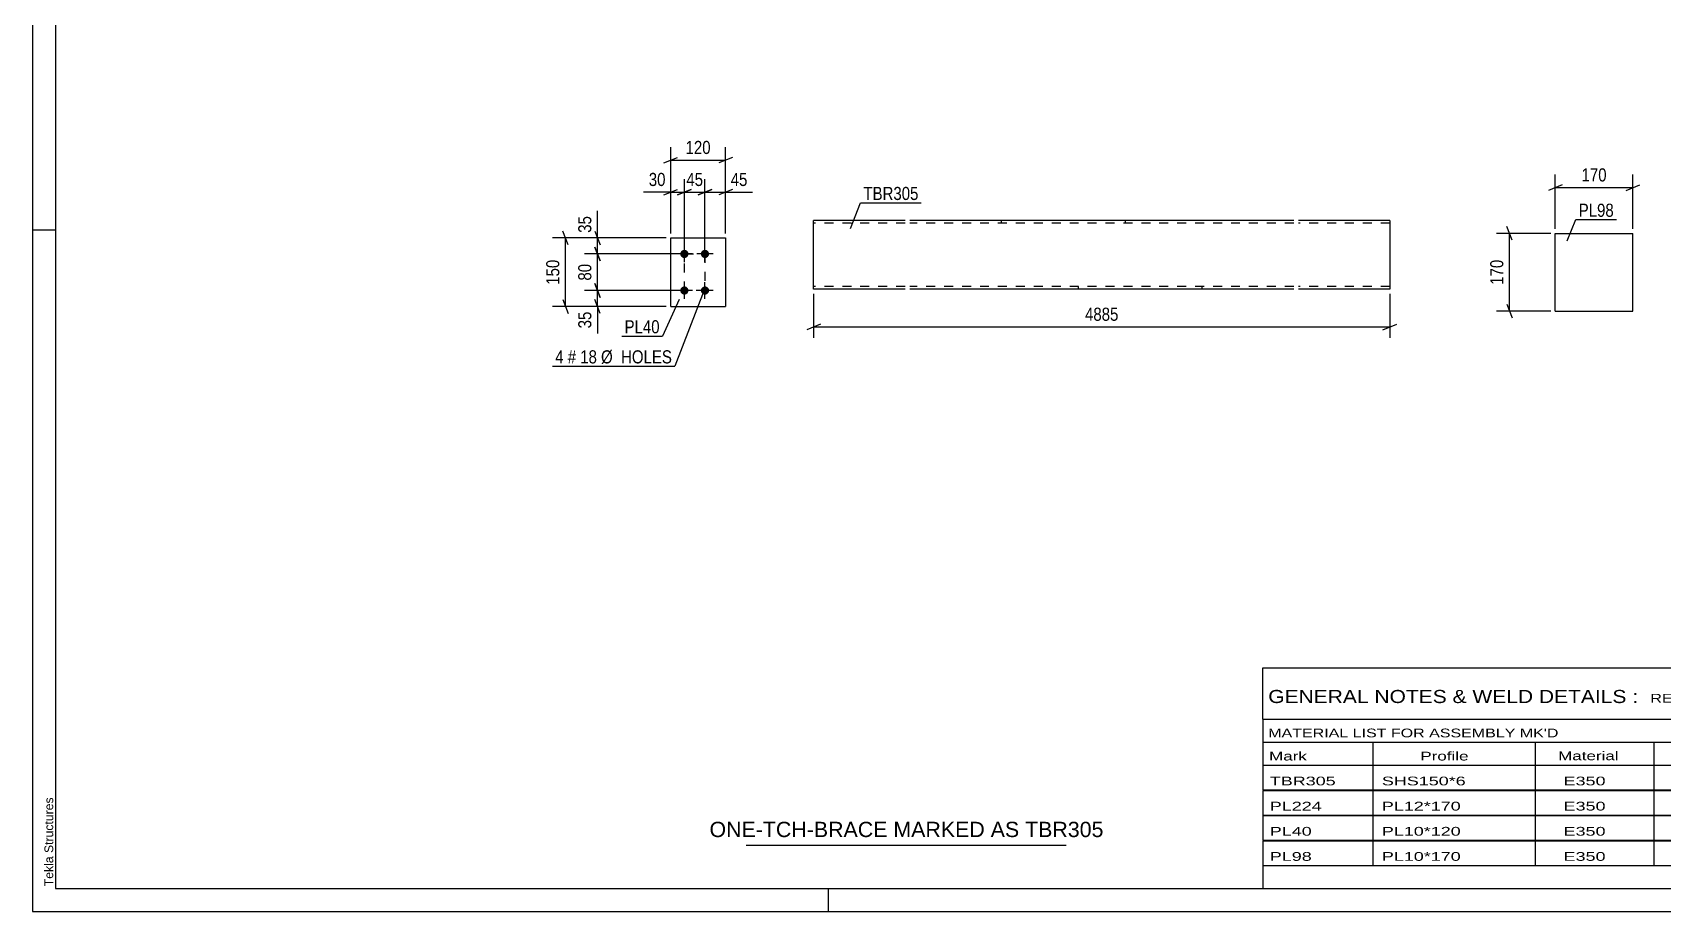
# Model space of a CAD drawing. Header units: millimetres. Extents: x 0 to 594, y 0 to 420.
# Drawn here: x 0 to 356.6, y 0 to 192.2 of the extents above; entities that cross this region are included whole.
import ezdxf

# ---------------------------------------------------------------- set-up
doc = ezdxf.new("R2010")
doc.units = ezdxf.units.MM
doc.linetypes.add('DXK_LINE_DOT2', pattern=[3.9198, 1.9599, -1.9599])
doc.styles.add('Arial', font='ARIAL.TTF', dxfattribs={"height": 0.2})
doc.styles.add('Arial Narrow', font='ARIALN.TTF', dxfattribs={"height": 0.2})

# ---------------------------------------------------------------- blocks, each defined once
blk = doc.blocks.new('Unknown-580609718-1130')
at = {"color": 5, "linetype": 'Continuous'}
for p, q in [((0, 420), (0, 0)), ((5, 415), (5, 5)), ((5, 149), (0, 149)), ((5, 5), (589, 5)), ((174, 0), (174, 5)), ((0, 0), (594, 0))]:
    blk.add_line(p, q, dxfattribs=at)
at = {"color": 174, "linetype": 'Continuous', "style": 'Arial'}
blk.add_text('Tekla Structures', height=1.9102, rotation=90, dxfattribs=at).set_placement((4.5, 5.5))
blk = doc.blocks.new('Part-580609718-2167 - 2161')
at = {"color": 2, "linetype": 'Continuous'}
for p, q in [((139.51, 132.27), (139.51, 147.27)), ((139.51, 147.27), (151.51, 147.27)), ((151.51, 147.27), (151.51, 132.27)), ((139.51, 132.27), (139.51, 132.27)), ((139.51, 132.27), (151.51, 132.27)), ((151.51, 132.27), (151.51, 132.27))]:
    blk.add_line(p, q, dxfattribs=at)
at = {"color": 7, "linetype": 'DXK_LINE_DOT2'}
for p, q in [((139.51, 147.27), (151.51, 147.27)), ((139.51, 132.27), (151.51, 132.27))]:
    blk.add_line(p, q, dxfattribs=at)
blk = doc.blocks.new('Bolt-580609718-2200 - 2161')
at = {"linetype": 'Continuous'}
for points in [[(142.51, 144.67), (142.69, 144.65), (142.87, 144.59), (143.03, 144.49), (143.17, 144.37), (143.28, 144.22), (143.36, 144.04), (143.4, 143.86), (143.4, 143.67), (143.36, 143.49), (143.28, 143.32), (143.17, 143.16), (143.03, 143.04), (142.87, 142.94), (142.69, 142.89), (142.51, 142.87), (142.32, 142.89), (142.14, 142.94), (141.98, 143.04), (141.84, 143.16), (141.73, 143.32), (141.65, 143.49), (141.61, 143.67), (141.61, 143.86), (141.65, 144.04), (141.73, 144.22), (141.84, 144.37), (141.98, 144.49), (142.14, 144.59), (142.32, 144.65)], [(147.01, 144.67), (147.19, 144.65), (147.37, 144.59), (147.53, 144.49), (147.67, 144.37), (147.78, 144.22), (147.86, 144.04), (147.9, 143.86), (147.9, 143.67), (147.86, 143.49), (147.78, 143.32), (147.67, 143.16), (147.53, 143.04), (147.37, 142.94), (147.19, 142.89), (147.01, 142.87), (146.82, 142.89), (146.64, 142.94), (146.48, 143.04), (146.34, 143.16), (146.23, 143.32), (146.15, 143.49), (146.11, 143.67), (146.11, 143.86), (146.15, 144.04), (146.23, 144.22), (146.34, 144.37), (146.48, 144.49), (146.64, 144.59), (146.82, 144.65)], [(142.51, 136.67), (142.69, 136.65), (142.87, 136.59), (143.03, 136.49), (143.17, 136.37), (143.28, 136.22), (143.36, 136.04), (143.4, 135.86), (143.4, 135.67), (143.36, 135.49), (143.28, 135.32), (143.17, 135.16), (143.03, 135.04), (142.87, 134.94), (142.69, 134.89), (142.51, 134.87), (142.32, 134.89), (142.14, 134.94), (141.98, 135.04), (141.84, 135.16), (141.73, 135.32), (141.65, 135.49), (141.61, 135.67), (141.61, 135.86), (141.65, 136.04), (141.73, 136.22), (141.84, 136.37), (141.98, 136.49), (142.14, 136.59), (142.32, 136.65)], [(147.01, 136.67), (147.19, 136.65), (147.37, 136.59), (147.53, 136.49), (147.67, 136.37), (147.78, 136.22), (147.86, 136.04), (147.9, 135.86), (147.9, 135.67), (147.86, 135.49), (147.78, 135.32), (147.67, 135.16), (147.53, 135.04), (147.37, 134.94), (147.19, 134.89), (147.01, 134.87), (146.82, 134.89), (146.64, 134.94), (146.48, 135.04), (146.34, 135.16), (146.23, 135.32), (146.15, 135.49), (146.11, 135.67), (146.11, 135.86), (146.15, 136.04), (146.23, 136.22), (146.34, 136.37), (146.48, 136.49), (146.64, 136.59), (146.82, 136.65)]]:
    blk.add_hatch(color=1, dxfattribs=at).paths.add_polyline_path(points)
at = {"color": 1, "linetype": 'Continuous'}
for p, q in [((144.31, 143.77), (140.71, 143.77)), ((142.51, 141.97), (142.51, 145.57)), ((148.81, 143.77), (145.21, 143.77)), ((147.01, 141.97), (147.01, 145.57)), ((144.31, 135.77), (140.71, 135.77)), ((142.51, 133.97), (142.51, 137.57)), ((148.81, 135.77), (145.21, 135.77)), ((147.01, 133.97), (147.01, 137.57))]:
    blk.add_line(p, q, dxfattribs=at)
blk = doc.blocks.new('Part-580609718-2404 - 2398')
at = {"color": 2, "linetype": 'Continuous'}
for p, q in [((332.91, 131.27), (332.91, 148.27)), ((332.91, 148.27), (349.91, 148.27)), ((349.91, 131.27), (349.91, 148.27)), ((332.91, 131.27), (349.91, 131.27))]:
    blk.add_line(p, q, dxfattribs=at)
blk = doc.blocks.new('Part-580609718-2436 - 2428')
at = {"color": 2, "linetype": 'Continuous'}
for p, q in [((190.77, 151.07), (170.77, 151.07)), ((170.77, 136.16), (170.77, 151.07)), ((275.74, 151.07), (191.77, 151.07)), ((296.74, 151.07), (276.74, 151.07)), ((296.74, 151.07), (296.74, 150.98)), ((296.74, 150.98), (296.74, 149.87)), ((296.74, 149.87), (296.74, 136.07)), ((170.77, 136.07), (170.77, 136.16)), ((190.77, 136.07), (170.77, 136.07)), ((275.74, 136.07), (191.77, 136.07)), ((296.74, 136.07), (276.74, 136.07))]:
    blk.add_line(p, q, dxfattribs=at)
at = {"color": 7, "linetype": 'DXK_LINE_DOT2'}
for p, q in [((190.77, 150.47), (170.77, 150.47)), ((275.74, 150.47), (191.77, 150.47)), ((211.77, 151.07), (211.77, 150.47)), ((238.86, 151.07), (238.86, 150.47)), ((296.74, 150.47), (276.74, 150.47)), ((296.74, 150.72), (296.74, 149.87)), ((170.77, 136.67), (170.77, 136.71)), ((190.77, 136.67), (170.77, 136.67)), ((170.77, 136.07), (170.77, 136.07)), ((275.74, 136.67), (191.77, 136.67)), ((228.64, 136.07), (228.64, 136.67)), ((255.74, 136.07), (255.74, 136.67)), ((296.74, 136.67), (276.74, 136.67)), ((296.74, 136.71), (296.74, 136.81)), ((296.74, 136.67), (296.74, 136.71)), ((296.74, 136.67), (296.74, 136.71))]:
    blk.add_line(p, q, dxfattribs=at)
blk = doc.blocks.new('Rectangle-580609718-2384 - 2161')
at = {"color": 1, "linetype": 'DXK_LINE_DOT2'}
blk.add_lwpolyline([(142.51, 143.77), (147.01, 143.77), (147.01, 135.77), (142.51, 135.77), (142.51, 143.77)], close=True, dxfattribs=at)
blk = doc.blocks.new('StraightDimension-580609718-2344 - 2161')
at = {"color": 7, "linetype": 'Continuous'}
for p, q in [((141.01, 156.67), (144.01, 157.87)), ((142.51, 144.77), (142.51, 160.12)), ((142.51, 157.27), (147.01, 157.27)), ((148.51, 157.87), (145.51, 156.67)), ((147.01, 144.77), (147.01, 160.12))]:
    blk.add_line(p, q, dxfattribs=at)
at = {"color": 0}
blk.add_wipeout([(147.18, 158.02), (147.18, 162.22), (142.33, 162.22), (142.33, 158.02)], dxfattribs=at)
at = {"color": 3, "style": 'Arial Narrow'}
blk.add_text('45', height=2.863, dxfattribs=at).set_placement((142.93, 158.62))
blk = doc.blocks.new('StraightDimension-580609718-2300 - 2161')
at = {"color": 7, "linetype": 'Continuous'}
for p, q in [((138.51, 147.27), (120.66, 147.27)), ((122.91, 148.77), (124.11, 145.77)), ((123.51, 143.77), (123.51, 147.27)), ((141.51, 143.77), (120.66, 143.77)), ((124.11, 142.27), (122.91, 145.27))]:
    blk.add_line(p, q, dxfattribs=at)
at = {"color": 0}
blk.add_wipeout([(122.76, 152.65), (118.56, 152.65), (118.56, 147.79), (122.76, 147.79)], dxfattribs=at)
at = {"color": 7, "linetype": 'Continuous'}
blk.add_line((123.51, 147.27), (123.51, 153.17), dxfattribs=at)
blk.add_line((123.51, 147.27), (123.51, 153.17), dxfattribs=at)
at = {"color": 3, "style": 'Arial Narrow'}
blk.add_text('35', height=2.863, rotation=90.0002, dxfattribs=at).set_placement((122.16, 148.39))
blk = doc.blocks.new('StraightDimension-580609718-2277 - 2161')
at = {"color": 7, "linetype": 'Continuous'}
for p, q in [((141.51, 135.77), (120.66, 135.77)), ((122.91, 137.27), (124.11, 134.27)), ((123.51, 132.27), (123.51, 135.77)), ((138.51, 132.27), (120.66, 132.27)), ((124.11, 130.77), (122.91, 133.77))]:
    blk.add_line(p, q, dxfattribs=at)
at = {"color": 0}
blk.add_wipeout([(122.76, 131.74), (118.56, 131.74), (118.56, 126.89), (122.76, 126.89)], dxfattribs=at)
at = {"color": 7, "linetype": 'Continuous'}
blk.add_line((123.51, 132.27), (123.51, 126.36), dxfattribs=at)
blk.add_line((123.51, 132.27), (123.51, 126.36), dxfattribs=at)
at = {"color": 3, "style": 'Arial Narrow'}
blk.add_text('35', height=2.863, rotation=90.0002, dxfattribs=at).set_placement((122.16, 127.49))
blk = doc.blocks.new('StraightDimension-580609718-2290 - 2161')
at = {"color": 7, "linetype": 'Continuous'}
for p, q in [((141.51, 143.77), (120.66, 143.77)), ((122.91, 145.27), (124.11, 142.27)), ((123.51, 135.77), (123.51, 143.77)), ((141.51, 135.77), (120.66, 135.77)), ((124.11, 134.27), (122.91, 137.27))]:
    blk.add_line(p, q, dxfattribs=at)
at = {"color": 0}
blk.add_wipeout([(122.76, 142.19), (118.56, 142.19), (118.56, 137.34), (122.76, 137.34)], dxfattribs=at)
at = {"color": 3, "style": 'Arial Narrow'}
blk.add_text('80', height=2.863, rotation=90.0002, dxfattribs=at).set_placement((122.16, 137.94))
blk = doc.blocks.new('StraightDimension-580609718-2314 - 2161')
at = {"color": 7, "linetype": 'Continuous'}
for p, q in [((138.51, 147.27), (113.66, 147.27)), ((117.11, 145.77), (115.91, 148.77)), ((116.51, 132.27), (116.51, 147.27)), ((138.51, 132.27), (113.66, 132.27)), ((115.91, 133.77), (117.11, 130.77))]:
    blk.add_line(p, q, dxfattribs=at)
at = {"color": 0}
blk.add_wipeout([(115.76, 143.11), (111.56, 143.11), (111.56, 136.42), (115.76, 136.42)], dxfattribs=at)
at = {"color": 3, "style": 'Arial Narrow'}
blk.add_text('150', height=2.863, rotation=90.0002, dxfattribs=at).set_placement((115.16, 137.02))
blk = doc.blocks.new('StraightDimension-580609718-2331 - 2161')
at = {"color": 7, "linetype": 'Continuous'}
for p, q in [((138.01, 156.67), (141.01, 157.87)), ((139.51, 148.27), (139.51, 160.12)), ((139.51, 157.27), (142.51, 157.27)), ((144.01, 157.87), (141.01, 156.67)), ((142.51, 144.77), (142.51, 160.12))]:
    blk.add_line(p, q, dxfattribs=at)
at = {"color": 0}
blk.add_wipeout([(138.98, 158.02), (138.98, 162.22), (134.12, 162.22), (134.12, 158.02)], dxfattribs=at)
at = {"color": 7, "linetype": 'Continuous'}
blk.add_line((139.51, 157.27), (133.6, 157.27), dxfattribs=at)
blk.add_line((139.51, 157.27), (133.6, 157.27), dxfattribs=at)
at = {"color": 3, "style": 'Arial Narrow'}
blk.add_text('30', height=2.863, dxfattribs=at).set_placement((134.72, 158.62))
blk = doc.blocks.new('StraightDimension-580609718-2354 - 2161')
at = {"color": 7, "linetype": 'Continuous'}
for p, q in [((145.51, 156.67), (148.51, 157.87)), ((147.01, 144.77), (147.01, 160.12)), ((147.01, 157.27), (151.51, 157.27)), ((153.01, 157.87), (150.01, 156.67)), ((151.51, 148.27), (151.51, 160.12))]:
    blk.add_line(p, q, dxfattribs=at)
at = {"color": 0}
blk.add_wipeout([(156.89, 158.02), (156.89, 162.22), (152.03, 162.22), (152.03, 158.02)], dxfattribs=at)
at = {"color": 7, "linetype": 'Continuous'}
blk.add_line((151.51, 157.27), (157.41, 157.27), dxfattribs=at)
blk.add_line((151.51, 157.27), (157.41, 157.27), dxfattribs=at)
at = {"color": 3, "style": 'Arial Narrow'}
blk.add_text('45', height=2.863, dxfattribs=at).set_placement((152.63, 158.62))
blk = doc.blocks.new('StraightDimension-580609718-2368 - 2161')
at = {"color": 7, "linetype": 'Continuous'}
for p, q in [((138.01, 163.67), (141.01, 164.87)), ((139.51, 148.27), (139.51, 167.12)), ((139.51, 164.27), (151.51, 164.27)), ((153.01, 164.87), (150.01, 163.67)), ((151.51, 148.27), (151.51, 167.12))]:
    blk.add_line(p, q, dxfattribs=at)
at = {"color": 0}
blk.add_wipeout([(148.85, 165.02), (148.85, 169.22), (142.16, 169.22), (142.16, 165.02)], dxfattribs=at)
at = {"color": 3, "style": 'Arial Narrow'}
blk.add_text('120', height=2.863, dxfattribs=at).set_placement((142.76, 165.62))
blk = doc.blocks.new('StraightDimension-580609718-2406 - 2398')
at = {"color": 7, "linetype": 'Continuous'}
for p, q in [((332.91, 149.27), (332.91, 161.12)), ((349.91, 149.27), (349.91, 161.12)), ((334.41, 158.87), (331.41, 157.67)), ((332.91, 158.27), (349.91, 158.27)), ((348.41, 157.67), (351.41, 158.87))]:
    blk.add_line(p, q, dxfattribs=at)
at = {"color": 0}
blk.add_wipeout([(344.75, 159.02), (344.75, 163.22), (338.06, 163.22), (338.06, 159.02)], dxfattribs=at)
at = {"color": 3, "style": 'Arial Narrow'}
blk.add_text('170', height=2.863, dxfattribs=at).set_placement((338.66, 159.62))
blk = doc.blocks.new('StraightDimension-580609718-2417 - 2398')
at = {"color": 7, "linetype": 'Continuous'}
for p, q in [((323.51, 146.77), (322.31, 149.77)), ((331.91, 148.27), (320.06, 148.27)), ((322.91, 131.27), (322.91, 148.27)), ((322.31, 132.77), (323.51, 129.77)), ((331.91, 131.27), (320.06, 131.27))]:
    blk.add_line(p, q, dxfattribs=at)
at = {"color": 0}
blk.add_wipeout([(322.16, 143.11), (317.96, 143.11), (317.96, 136.42), (322.16, 136.42)], dxfattribs=at)
at = {"color": 3, "style": 'Arial Narrow'}
blk.add_text('170', height=2.863, rotation=90.0002, dxfattribs=at).set_placement((321.56, 137.02))
blk = doc.blocks.new('StraightDimension-580609718-2441 - 2428')
at = {"color": 7, "linetype": 'Continuous'}
for p, q in [((170.77, 135.07), (170.77, 125.4)), ((296.74, 135.07), (296.74, 125.4)), ((172.27, 128.4), (169.27, 127.2)), ((295.24, 127.2), (298.24, 128.4)), ((170.77, 127.8), (296.74, 127.8))]:
    blk.add_line(p, q, dxfattribs=at)
at = {"color": 0}
blk.add_wipeout([(238.01, 128.55), (238.01, 132.75), (229.5, 132.75), (229.5, 128.55)], dxfattribs=at)
at = {"color": 3, "style": 'Arial Narrow'}
blk.add_text('4885', height=2.863, dxfattribs=at).set_placement((230.1, 129.15))
blk = doc.blocks.new('Unknown-580609718-4430')
at = {"color": 7, "linetype": 'Continuous'}
for p, q in [((269, 53.25), (429, 53.25)), ((269, 42), (269, 53.25)), ((429, 53.25), (429, 42)), ((269, 42), (429, 42)), ((269, 42), (269, 37)), ((429, 42), (429, 37)), ((269, 37), (429, 37)), ((269, 37), (269, 32)), ((293, 37), (293, 32)), ((328.5, 37), (328.5, 32)), ((354.5, 37), (354.5, 32)), ((367.5, 37), (367.5, 32)), ((385, 37), (385, 32)), ((407, 37), (407, 32)), ((429, 37), (429, 32)), ((269, 32), (429, 32)), ((269, 31.95), (269, 26.55)), ((269, 31.95), (429, 31.95)), ((293, 32), (293, 26.5)), ((328.5, 32), (328.5, 26.5)), ((354.5, 32), (354.5, 26.5)), ((367.5, 32), (367.5, 26.5)), ((385, 32), (385, 26.5)), ((407, 32), (407, 26.5)), ((429, 31.95), (429, 26.55)), ((269, 26.55), (429, 26.55)), ((269, 26.45), (269, 21.05)), ((269, 26.45), (429, 26.45)), ((293, 26.5), (293, 21)), ((328.5, 26.5), (328.5, 21)), ((354.5, 26.5), (354.5, 21)), ((367.5, 26.5), (367.5, 21)), ((385, 26.5), (385, 21)), ((407, 26.5), (407, 21)), ((429, 26.45), (429, 21.05)), ((269, 21.05), (429, 21.05)), ((269, 20.95), (269, 15.55)), ((269, 20.95), (429, 20.95)), ((293, 21), (293, 15.5)), ((328.5, 21), (328.5, 15.5)), ((354.5, 21), (354.5, 15.5)), ((367.5, 21), (367.5, 15.5)), ((385, 21), (385, 15.5)), ((407, 21), (407, 15.5)), ((429, 20.95), (429, 15.55)), ((269, 15.55), (429, 15.55)), ((269, 15.45), (269, 10.05)), ((269, 15.45), (429, 15.45)), ((293, 15.5), (293, 10)), ((328.5, 15.5), (328.5, 10)), ((354.5, 15.5), (354.5, 10)), ((367.5, 15.5), (367.5, 10)), ((385, 15.5), (385, 10)), ((407, 15.5), (407, 10)), ((429, 15.45), (429, 10.05)), ((269, 10.05), (429, 10.05)), ((269, 10), (429, 10)), ((269, 10), (269, 5)), ((385, 10), (385, 5)), ((407, 10), (407, 5)), ((429, 10), (429, 5)), ((269, 5), (429, 5))]:
    blk.add_line(p, q, dxfattribs=at)
at = {"color": 7, "style": 'Arial Narrow'}
for s, height, width, p in [('GENERAL NOTES & WELD DETAILS :', 2.8633, 1.4, (270.15, 45.56)), ('REFER TYP DRAWING TYP-01', 1.9089, 1.6, (353.7, 45.66)), ("MATERIAL LIST FOR ASSEMBLY MK'D", 1.9089, 1.6, (270.15, 38.06)), ('TBR305', 1.909, 1.794707, (361.59, 37.97)), ('1', 1.91, 1.794707, (391.08, 38.06)), ('No. Required', 1.9089, 1.6, (400.41, 38.06)), ('Mark', 1.909, 1.7, (270.34, 33)), ('Profile', 1.909, 1.7, (303.41, 33)), ('Material', 1.909, 1.7, (333.54, 33.06)), ('No.', 1.909, 1.7, (358.5, 33.06)), ('Length', 1.909, 1.7, (369, 33.06)), ('Area', 1.909, 1.7, (391.5, 33.06)), ('Weight', 1.909, 1.7, (411, 33.06))]:
    blk.add_text(s, height=height, dxfattribs=dict(at, width=width)).set_placement(p)
at = {"color": 7, "linetype": 'Continuous', "style": 'Arial Narrow'}
for s, height, width, p in [('TBR305', 1.909, 1.794707, (270.5, 27.56)), ('SHS150*6', 1.909, 1.794707, (295, 27.56)), ('E350', 1.909, 1.794707, (334.74, 27.56)), ('1', 1.91, 1.794707, (358.86, 27.56)), ('4885', 1.909, 1.794707, (371.58, 27.56)), ('2.9', 1.909, 1.794707, (395.32, 27.56)), ('132.2', 1.909, 1.794707, (411.96, 27.56)), ('PL224', 1.909, 1.794707, (270.5, 22.06)), ('PL12*170', 1.909, 1.794707, (295, 22.06)), ('E350', 1.909, 1.794707, (334.74, 22.06)), ('1', 1.91, 1.794707, (358.86, 22.06)), ('689', 1.909, 1.794707, (373.77, 22.06)), ('0.3', 1.909, 1.794707, (395.32, 22.06)), ('11.0', 1.909, 1.794707, (414.14, 22.06)), ('PL40', 1.909, 1.794707, (270.5, 16.56)), ('PL10*120', 1.909, 1.794707, (295, 16.56)), ('E350', 1.909, 1.794707, (334.74, 16.56)), ('4', 1.91, 1.794707, (358.86, 16.56)), ('150', 1.909, 1.794707, (373.77, 16.56)), ('0.0', 1.909, 1.794707, (395.32, 16.56)), ('5.7', 1.909, 1.794707, (416.33, 16.56)), ('PL98', 1.909, 1.794707, (270.5, 11.06)), ('PL10*170', 1.909, 1.794707, (295, 11.06)), ('E350', 1.909, 1.794707, (334.74, 11.06)), ('2', 1.91, 1.794707, (358.86, 11.06)), ('170', 1.909, 1.794707, (373.77, 11.06)), ('0.1', 1.909, 1.794707, (395.32, 11.06)), ('4.5', 1.909, 1.794707, (416.33, 11.06)), ('Total', 1.909, 1.7, (371.33, 6.5)), ('3.5', 1.909, 1.794707, (394.83, 6.5)), ('153.4', 1.909, 1.794707, (411.96, 6.5))]:
    blk.add_text(s, height=height, dxfattribs=dict(at, width=width)).set_placement(p)
blk = doc.blocks.new('Unknown-580609718-4431')
at = {"color": 7, "linetype": 'Continuous'}
blk.add_line((156, 14.5), (226, 14.5), dxfattribs=at)
at = {"color": 7, "style": 'Arial'}
blk.add_text('ONE-TCH-BRACE MARKED AS TBR305', height=3.3428, dxfattribs=at).set_placement((147.99, 16.25))
blk = doc.blocks.new('Mark-580609718-2163 - 2161')
at = {"color": 0}
blk.add_wipeout([(137.09, 126.41), (137.09, 129.41), (129.42, 129.41), (129.42, 126.41)], dxfattribs=at)
blk.add_wipeout([(137.09, 126.41), (137.09, 129.41), (129.42, 129.41), (129.42, 126.41)], dxfattribs=at)
at = {"color": 30, "linetype": 'Continuous'}
for p in [(141.35, 133.77), (128.82, 125.81)]:
    blk.add_line(p, (137.69, 125.81), dxfattribs=at)
at = {"color": 3, "style": 'Arial Narrow'}
blk.add_text('PL40', height=2.863, dxfattribs=at).set_placement((129.42, 126.41))
blk = doc.blocks.new('Mark-580609718-2196 - 2161')
at = {"color": 0}
blk.add_wipeout([(116.1, 119.83), (116.1, 122.83), (114.27, 122.83), (114.27, 119.83)], dxfattribs=at)
blk.add_wipeout([(116.1, 119.83), (116.1, 122.83), (114.27, 122.83), (114.27, 119.83)], dxfattribs=at)
blk.add_wipeout([(118.83, 119.83), (118.83, 122.83), (117, 122.83), (117, 119.83)], dxfattribs=at)
blk.add_wipeout([(118.83, 119.83), (118.83, 122.83), (117, 122.83), (117, 119.83)], dxfattribs=at)
at = {"color": 3, "style": 'Arial Narrow'}
blk.add_text('4', height=2.86, dxfattribs=at).set_placement((114.27, 119.83))
at = {"color": 0}
blk.add_wipeout([(123.38, 119.83), (123.38, 122.83), (119.73, 122.83), (119.73, 119.83)], dxfattribs=at)
blk.add_wipeout([(123.38, 119.83), (123.38, 122.83), (119.73, 122.83), (119.73, 119.83)], dxfattribs=at)
at = {"color": 3, "style": 'Arial Narrow'}
blk.add_text('#', height=2.86, dxfattribs=at).set_placement((117, 119.83))
at = {"color": 0}
blk.add_wipeout([(139.81, 119.83), (139.81, 122.83), (124.28, 122.83), (124.28, 119.83)], dxfattribs=at)
blk.add_wipeout([(139.81, 119.83), (139.81, 122.83), (124.28, 122.83), (124.28, 119.83)], dxfattribs=at)
at = {"color": 7, "linetype": 'Continuous'}
for p in [(146.84, 135.86), (113.67, 119.23)]:
    blk.add_line(p, (140.41, 119.23), dxfattribs=at)
at = {"color": 3, "style": 'Arial Narrow'}
for s, p in [('18', (119.73, 119.83)), ('Ø  HOLES', (124.28, 119.83))]:
    blk.add_text(s, height=2.863, dxfattribs=at).set_placement(p)
blk = doc.blocks.new('Mark-580609718-2400 - 2398')
at = {"color": 0}
blk.add_wipeout([(345.72, 151.89), (345.72, 154.89), (338.04, 154.89), (338.04, 151.89)], dxfattribs=at)
blk.add_wipeout([(345.72, 151.89), (345.72, 154.89), (338.04, 154.89), (338.04, 151.89)], dxfattribs=at)
at = {"color": 30, "linetype": 'Continuous'}
for p, q in [((335.48, 146.61), (337.44, 151.29)), ((337.44, 151.29), (346.32, 151.29))]:
    blk.add_line(p, q, dxfattribs=at)
at = {"color": 3, "style": 'Arial Narrow'}
blk.add_text('PL98', height=2.863, dxfattribs=at).set_placement((338.04, 151.89))
blk = doc.blocks.new('Mark-580609718-2432 - 2428')
at = {"color": 0}
blk.add_wipeout([(193.7, 155.56), (193.7, 158.56), (181.64, 158.56), (181.64, 155.56)], dxfattribs=at)
blk.add_wipeout([(193.7, 155.56), (193.7, 158.56), (181.64, 158.56), (181.64, 155.56)], dxfattribs=at)
at = {"color": 30, "linetype": 'Continuous'}
for p, q in [((178.82, 149.31), (181.04, 154.96)), ((181.04, 154.96), (194.3, 154.96))]:
    blk.add_line(p, q, dxfattribs=at)
at = {"color": 3, "style": 'Arial Narrow'}
blk.add_text('TBR305', height=2.863, dxfattribs=at).set_placement((181.64, 155.56))

msp = doc.modelspace()

# ---------------------------------------------------------------- block references
for name in ['Unknown-580609718-1130', 'Part-580609718-2436 - 2428', 'Part-580609718-2167 - 2161', 'Part-580609718-2404 - 2398', 'Bolt-580609718-2200 - 2161', 'Rectangle-580609718-2384 - 2161', 'Unknown-580609718-4430', 'Unknown-580609718-4431']:
    msp.add_blockref(name, (0, 0))

# ---------------------------------------------------------------- next in the draw order: block references
for name in ['StraightDimension-580609718-2344 - 2161', 'StraightDimension-580609718-2406 - 2398', 'Mark-580609718-2432 - 2428', 'StraightDimension-580609718-2277 - 2161', 'StraightDimension-580609718-2441 - 2428']:
    msp.add_blockref(name, (0, 0))

# ---------------------------------------------------------------- next in the draw order: block references
for name in ['Mark-580609718-2400 - 2398', 'StraightDimension-580609718-2300 - 2161', 'StraightDimension-580609718-2417 - 2398']:
    msp.add_blockref(name, (0, 0))

# ---------------------------------------------------------------- next in the draw order: block references
msp.add_blockref('StraightDimension-580609718-2290 - 2161', (0, 0))

# ---------------------------------------------------------------- next in the draw order: block references
msp.add_blockref('StraightDimension-580609718-2314 - 2161', (0, 0))

# ---------------------------------------------------------------- next in the draw order: block references
for name in ['StraightDimension-580609718-2331 - 2161', 'Mark-580609718-2163 - 2161']:
    msp.add_blockref(name, (0, 0))

# ---------------------------------------------------------------- next in the draw order: block references
for name in ['StraightDimension-580609718-2354 - 2161', 'Mark-580609718-2196 - 2161']:
    msp.add_blockref(name, (0, 0))

# ---------------------------------------------------------------- next in the draw order: block references
msp.add_blockref('StraightDimension-580609718-2368 - 2161', (0, 0))

doc.saveas('drawing.dxf')
